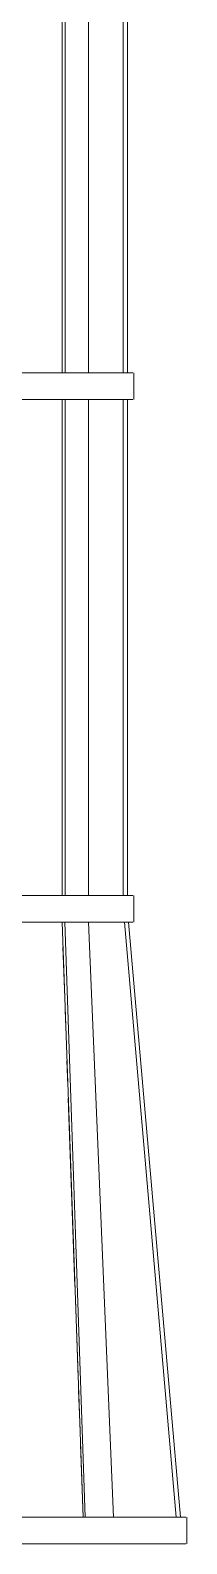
# Model space of a CAD drawing. Header units: metres. Extents: x -199 to 506, y -5 to 23.
# Drawn here: x 243.888 to 244.187, y 2.508 to 5.415 of the extents above; entities that cross this region are included whole.
import ezdxf

# ---------------------------------------------------------------- set-up
doc = ezdxf.new("R2010")
doc.units = ezdxf.units.M
doc.layers.add('55BARANDAL', color=8, linetype='Continuous', lineweight=5)

# ---------------------------------------------------------------- blocks, each defined once
blk = doc.blocks.new('Ladder - Double - Double With Cage-7260432-603rWestElevEje1Paint')
at = {"layer": '55BARANDAL'}
for p, q in [((61.6883, 5.6892), (61.6883, 4.7565)), ((61.6939, 5.6892), (61.6939, 4.7565)), ((61.7388, 5.6892), (61.7388, 4.7565)), ((61.8053, 5.6892), (61.8053, 4.7565)), ((61.8133, 5.6892), (61.8133, 4.7565)), ((61.4823, 4.7565), (61.8237, 4.7565)), ((61.8252, 4.7057), (61.8252, 4.7565)), ((61.8237, 4.7057), (61.4823, 4.7057)), ((61.6883, 4.7057), (61.6883, 3.7528)), ((61.6939, 4.7057), (61.6939, 3.7528)), ((61.7388, 4.7057), (61.7388, 3.7528)), ((61.8053, 4.7057), (61.8053, 3.7528)), ((61.8133, 4.7057), (61.8133, 3.7528)), ((61.4823, 3.7528), (61.8237, 3.7528)), ((61.8252, 3.702), (61.8252, 3.7528)), ((61.8237, 3.702), (61.4823, 3.702)), ((61.7282, 2.559), (61.6878, 3.7018)), ((61.6934, 3.702), (61.7324, 2.559)), ((61.7383, 3.702), (61.7867, 2.559)), ((61.9069, 2.559), (61.8076, 3.702)), ((61.8155, 3.702), (61.9149, 2.559)), ((61.6896, 3.6535), (61.693, 3.557)), ((61.6938, 3.5329), (61.6955, 3.4847)), ((61.6972, 3.4364), (61.6989, 3.3882)), ((61.6998, 3.364), (61.7126, 3.0022)), ((61.7134, 2.9781), (61.7187, 2.8281)), ((61.7196, 2.8027), (61.7223, 2.7264)), ((61.7233, 2.6985), (61.7282, 2.559)), ((61.5839, 2.559), (61.9253, 2.559)), ((61.9268, 2.5082), (61.9268, 2.559)), ((61.9253, 2.5082), (61.5839, 2.5082))]:
    blk.add_line(p, q, dxfattribs=at)

msp = doc.modelspace()

# ---------------------------------------------------------------- block references
at = {"layer": '55BARANDAL'}
msp.add_blockref('Ladder - Double - Double With Cage-7260432-603rWestElevEje1Paint', (182.2606, 0), dxfattribs=at)

doc.saveas('drawing.dxf')
